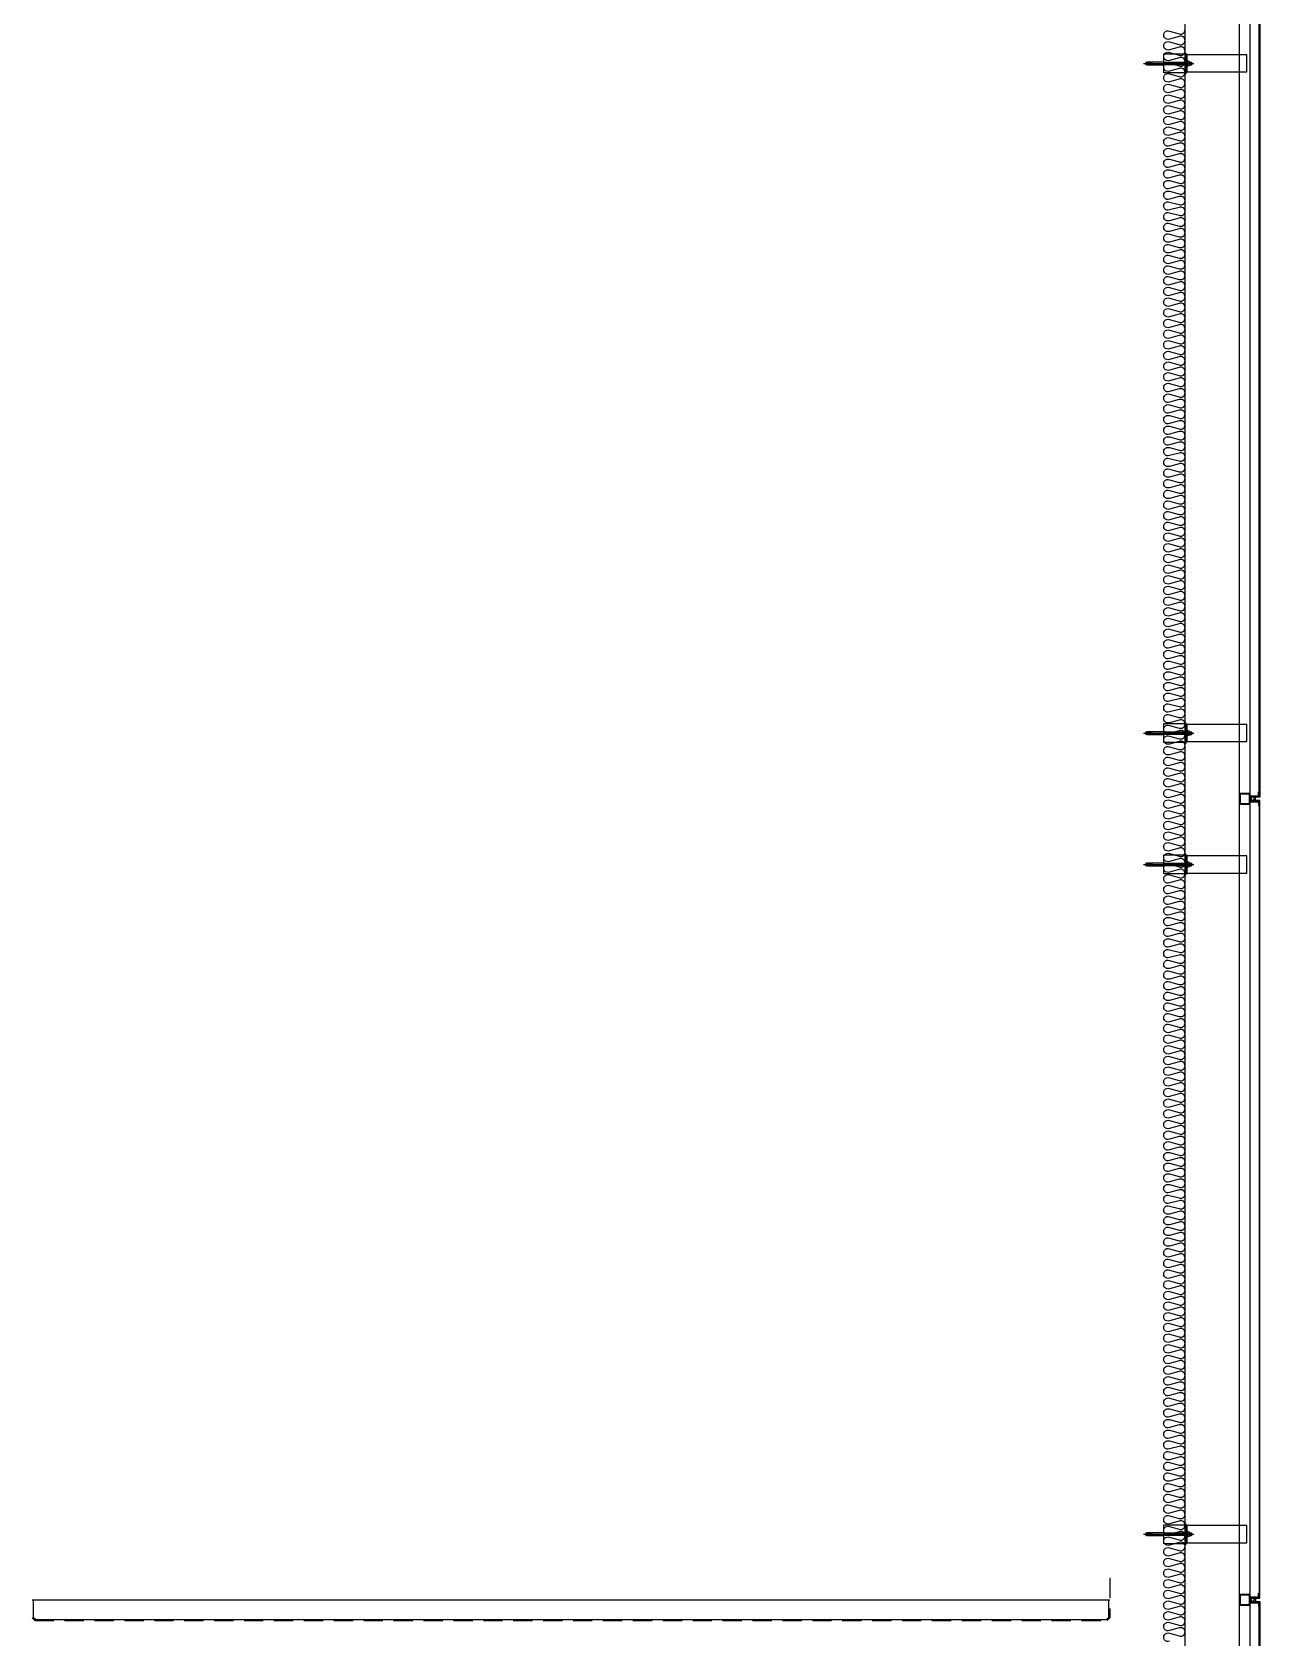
# Model space of a CAD drawing. Header units: millimetres. Extents: x 19868 to 801382, y -4805 to 85279.
# Drawn here: x 154241 to 159988, y 52501 to 60018 of the extents above; entities that cross this region are included whole.
import ezdxf

# ---------------------------------------------------------------- set-up
doc = ezdxf.new("R2010")
doc.units = ezdxf.units.MM
doc.header["$LTSCALE"] = 250
doc.linetypes.add('HID', pattern=[2.8, 1.8, -1])
for name, color, linetype in [('A-ETC-8', 8, 'Continuous'), ('A-FIN', 6, 'Continuous'), ('A-FIN-8', 8, 'Continuous'), ('A-WP', 1, 'HID'), ('ISL', 251, 'Continuous')]:
    doc.layers.add(name, color=color, linetype=linetype)

# ---------------------------------------------------------------- blocks, each defined once
blk = doc.blocks.new('A$C632c858f')
at = {"layer": 'A-ETC-8'}
blk.add_arc((-2.8, 0), 24, 341.82483, 18.17517, dxfattribs=at)
blk.add_ellipse((34, 0), major_axis=(7.59, 0), ratio=0.987937, dxfattribs=at)
blk = doc.blocks.new('A$Cae507117')
at = {"layer": 'A-ETC-8'}
for points in [[(-50, 0), (-50, -50), (0, -50), (0, 0)], [(-46.8, -3.2), (-46.8, -46.8), (-3.2, -46.8), (-3.2, -3.2)]]:
    blk.add_lwpolyline(points, close=True, dxfattribs=at)
blk = doc.blocks.new('너트 M12')
for p, q in [((-9, 0), (9, 0)), ((-9.5, -9), (-9.5, -0.5)), ((9, -9.5), (-9, -9.5)), ((0, -8.3), (0, -1.2)), ((9.5, -0.5), (9.5, -9))]:
    blk.add_line(p, q)
for centre, start, end in [((-9, -0.5), 90, 180), ((-9, -9), 180, 270), ((9, -0.5), 0, 90), ((9, -9), 270, 0)]:
    blk.add_arc(centre, 0.5, start, end)
at = {"extrusion": (0, 0, -1)}
for centre, major_axis, ratio, start_param, end_param in [((-4.8, -0.9), (-4.75, 0.31), 0.185359, -0.024388, 3.141593), ((4.8, -0.9), (4.75, 0.31), 0.185108, 3.141593, 6.30754), ((-4.8, -8.6), (4.75, 0.31), 0.187111, 0, 3.166211), ((4.8, -8.6), (-4.75, 0.31), 0.185991, 3.117121, 6.283185)]:
    blk.add_ellipse(centre, major_axis=major_axis, ratio=ratio, start_param=start_param, end_param=end_param, dxfattribs=at)
blk = doc.blocks.new('A$C5ebcaad0')
at = {"layer": 'A-ETC-8'}
for p, q in [((-449, -225), (-214, -225)), ((-439, -220.5), (-439, -229.5)), ((-437, -219), (-437.5, -219)), ((-426, -220.5), (-437, -219)), ((-431.6, -219.7), (-431.6, -221.5)), ((-431.1, -222.3), (-429.3, -223.5)), ((-415.6, -218.7), (-430.6, -218.7)), ((-421.1, -224), (-427.7, -224)), ((-426, -220.5), (-412, -220.5)), ((-420.6, -223.5), (-420.6, -223)), ((-416.6, -227), (-416.6, -223)), ((-415.6, -218.7), (-412.6, -218.7)), ((-412.6, -218.7), (-412.6, -231.2)), ((-412, -231), (-412, -219)), ((-409, -219), (-412, -219)), ((-409, -231), (-409, -219)), ((-355, -219), (-409, -219)), ((-355, -219), (-245.5, -219)), ((-234, -219), (-225.5, -219)), ((-234, -220.5), (-224, -220.5)), ((-225.5, -231), (-225.5, -219)), ((-224, -220.5), (-225.5, -219)), ((-224, -229.5), (-224, -220.5)), ((-437.5, -231), (-437, -231)), ((-437, -231), (-426, -229.5)), ((-431.6, -228.5), (-431.6, -230.2)), ((-431.1, -227.7), (-429.3, -226.5)), ((-430.6, -231.2), (-415.6, -231.2)), ((-421.1, -226), (-427.7, -226)), ((-426, -229.5), (-412, -229.5)), ((-420.6, -227), (-420.6, -226.5)), ((-415.6, -231.2), (-412.6, -231.2)), ((-412, -231), (-409, -231)), ((-409, -231), (-355, -231)), ((-245.5, -231), (-355, -231)), ((-234.2, -229.5), (-224, -229.5)), ((-234, -231), (-225.5, -231)), ((-224, -229.5), (-225.5, -231))]:
    blk.add_line(p, q, dxfattribs=at)
for points in [[(-255, -180.5), (-255, -269.5), (-355, -269.5), (-355, -180.5)], [(33.5, -185), (-251.5, -185), (-251.5, -265), (33.5, -265)], [(-251.5, -265), (-245.5, -265), (-245.5, -185), (-251.5, -185)], [(-245.5, -210), (-245.5, -240), (-243.5, -240), (-243.5, -210)]]:
    blk.add_lwpolyline(points, close=True, dxfattribs=at)
blk.add_lwpolyline([(-251.5, -177.5), (-251.5, -272.5, -0.414214), (-252.5, -273.5), (-255, -273.5), (-255, -176.5), (-252.5, -176.5, -0.414214)], format="xyb", close=True, dxfattribs=at)
for centre, radius, start, end in [((-437.5, -220.5), 1.5, 90, 180), ((-430.6, -219.7), 1, 90, 180), ((-430.6, -221.5), 1, 180, 236.30993), ((-427.7, -221), 3, 236.30993, 270), ((-421.1, -223.5), 0.5, 270, 0), ((-418.6, -223), 2, 90, 180), ((-418.6, -223), 2, 0, 90), ((-437.5, -229.5), 1.5, 180, 270), ((-430.6, -228.5), 1, 123.69007, 180), ((-430.6, -230.2), 1, 180, 270), ((-427.7, -229), 3, 90, 123.69007), ((-421.1, -226.5), 0.5, 0, 90), ((-418.6, -227), 2, 180, 270), ((-418.6, -227), 2, 270, 0)]:
    blk.add_arc(centre, radius, start, end, dxfattribs=at)
at = {"layer": 'A-ETC-8', "xscale": -1, "rotation": 90}
blk.add_blockref('너트 M12', (-243.5, -225), dxfattribs=at)

msp = doc.modelspace()

# ---------------------------------------------------------------- linework, layer by layer
at = {"layer": 'A-ETC-8'}
for p, q in [((159893.2, 51218.9), (159893.2, 76146.7)), ((159943.2, 51218.9), (159943.2, 76146.7))]:
    msp.add_line(p, q, dxfattribs=at)
for points in [[(159980.2, 56440.4), (159945.2, 56440.4), (159945.2, 56429.4), (159943.2, 56429.4), (159943.2, 56442.4), (159978.6, 56442.4, -0.226541), (159982.2, 56446.1), (159982.2, 56460.8), (159984.2, 56460.8), (159984.2, 56444.4, 0.414214)], [(159980.2, 56417.4), (159945.2, 56417.4), (159945.2, 56428.4), (159943.2, 56428.4), (159943.2, 56415.4), (159978.6, 56415.4, 0.226541), (159982.2, 56411.8), (159982.2, 56397.1), (159984.2, 56397.1), (159984.2, 56413.4, -0.414214)], [(159980.2, 52690.4), (159945.2, 52690.4), (159945.2, 52679.4), (159943.2, 52679.4), (159943.2, 52692.4), (159978.6, 52692.4, -0.226541), (159982.2, 52696.1), (159982.2, 52710.8), (159984.2, 52710.8), (159984.2, 52694.4, 0.414214)], [(159980.2, 52667.4), (159945.2, 52667.4), (159945.2, 52678.4), (159943.2, 52678.4), (159943.2, 52665.4), (159978.6, 52665.4, 0.226541), (159982.2, 52661.8), (159982.2, 52647.1), (159984.2, 52647.1), (159984.2, 52663.4, -0.414214)]]:
    msp.add_lwpolyline(points, format="xyb", close=True, dxfattribs=at)
at = {"layer": 'A-FIN'}
msp.add_line((154241.2, 52678.9), (159285.2, 52678.9), dxfattribs=at)
for points in [[(159947.2, 60167.4), (159947.2, 60171.4), (159988.2, 60171.4), (159988.2, 56436.4), (159947.2, 56436.4), (159947.2, 56440.4), (159984.2, 56440.4), (159984.2, 60167.4), (159947.2, 60167.4)], [(159947.2, 52690.4), (159947.2, 52686.4), (159988.2, 52686.4), (159988.2, 56421.4), (159947.2, 56421.4), (159947.2, 56417.4), (159984.2, 56417.4), (159984.2, 52690.4), (159947.2, 52690.4)], [(159947.2, 52667.4), (159947.2, 52671.4), (159988.2, 52671.4), (159988.2, 51193.9), (159947.2, 51193.9), (159947.2, 51197.9), (159984.2, 51197.9), (159984.2, 52667.4), (159947.2, 52667.4)]]:
    msp.add_lwpolyline(points, close=True, dxfattribs=at)
at = {"layer": 'A-FIN-8'}
for p, q in [((154246.2, 52678.9), (154246.2, 52597.1)), ((159280.2, 52678.9), (159280.2, 52597.1)), ((154256.4, 52586.9), (154246.2, 52597.1)), ((154256.4, 52586.9), (159270, 52586.9)), ((159270, 52586.9), (159280.2, 52597.1))]:
    msp.add_line(p, q, dxfattribs=at)
at = {"layer": 'A-WP', "ltscale": 0.2}
for p, q in [((154253.4, 52581.9), (154241.2, 52594.1)), ((154253.4, 52581.9), (159273.1, 52581.9)), ((159273.1, 52581.9), (159285.2, 52594.1))]:
    msp.add_line(p, q, dxfattribs=at)
at = {"layer": 'A-WP', "linetype": 'HID', "ltscale": 0.2}
msp.add_lwpolyline([(159288.2, 52778.9), (159285.2, 52778.9), (159285.2, 52594.1)], dxfattribs=at)
at = {"layer": 'ISL'}
msp.add_line((159638.2, 48708.9), (159638.2, 76128.9), dxfattribs=at)
msp.add_lwpolyline([(159565.3, 52485.2, -1.449198), (159565.3, 52522.6), (159611.1, 52510.2, 0.524856), (159638.2, 52528.9, 0.524856), (159611.1, 52547.6), (159565.3, 52535.2, -1.449198), (159565.3, 52572.6), (159611.1, 52560.2, 0.524856), (159638.2, 52578.9, 0.524856), (159611.1, 52597.6), (159565.3, 52585.2, -1.449198), (159565.3, 52622.6), (159611.1, 52610.2, 0.524856), (159638.2, 52628.9, 0.524856), (159611.1, 52647.6), (159565.3, 52635.2, -1.449198), (159565.3, 52672.6), (159611.1, 52660.2, 0.524856), (159638.2, 52678.9, 0.524856), (159611.1, 52697.6), (159565.3, 52685.2, -1.449198), (159565.3, 52722.6), (159611.1, 52710.2, 0.524856), (159638.2, 52728.9, 0.524856), (159611.1, 52747.6), (159565.3, 52735.2, -1.449198), (159565.3, 52772.6), (159611.1, 52760.2, 0.524856), (159638.2, 52778.9, 0.524856), (159611.1, 52797.6), (159565.3, 52785.2, -1.449198), (159565.3, 52822.6), (159611.1, 52810.2, 0.524856), (159638.2, 52828.9, 0.524856), (159611.1, 52847.6), (159565.3, 52835.2, -1.449198), (159565.3, 52872.6), (159611.1, 52860.2, 0.524856), (159638.2, 52878.9, 0.524856), (159611.1, 52897.6), (159565.3, 52885.2, -1.449198), (159565.3, 52922.6), (159611.1, 52910.2, 0.524856), (159638.2, 52928.9, 0.524856), (159611.1, 52947.6), (159565.3, 52935.2, -1.449198), (159565.3, 52972.6), (159611.1, 52960.2, 0.524856), (159638.2, 52978.9, 0.524856), (159611.1, 52997.6), (159565.3, 52985.2, -1.449198), (159565.3, 53022.6), (159611.1, 53010.2, 0.524856), (159638.2, 53028.9, 0.524856), (159611.1, 53047.6), (159565.3, 53035.2, -1.449198), (159565.3, 53072.6), (159611.1, 53060.2, 0.524856), (159638.2, 53078.9, 0.524856), (159611.1, 53097.6), (159565.3, 53085.2, -1.449198), (159565.3, 53122.6), (159611.1, 53110.2, 0.524856), (159638.2, 53128.9, 0.524856), (159611.1, 53147.6), (159565.3, 53135.2, -1.449198), (159565.3, 53172.6), (159611.1, 53160.2, 0.524856), (159638.2, 53178.9, 0.524856), (159611.1, 53197.6), (159565.3, 53185.2, -1.449198), (159565.3, 53222.6), (159611.1, 53210.2, 0.524856), (159638.2, 53228.9, 0.524856), (159611.1, 53247.6), (159565.3, 53235.2, -1.449198), (159565.3, 53272.6), (159611.1, 53260.2, 0.524856), (159638.2, 53278.9, 0.524856), (159611.1, 53297.6), (159565.3, 53285.2, -1.449198), (159565.3, 53322.6), (159611.1, 53310.2, 0.524856), (159638.2, 53328.9, 0.524856), (159611.1, 53347.6), (159565.3, 53335.2, -1.449198), (159565.3, 53372.6), (159611.1, 53360.2, 0.524856), (159638.2, 53378.9, 0.524856), (159611.1, 53397.6), (159565.3, 53385.2, -1.449198), (159565.3, 53422.6), (159611.1, 53410.2, 0.524856), (159638.2, 53428.9, 0.524856), (159611.1, 53447.6), (159565.3, 53435.2, -1.449198), (159565.3, 53472.6), (159611.1, 53460.2, 0.524856), (159638.2, 53478.9, 0.524856), (159611.1, 53497.6), (159565.3, 53485.2, -1.449198), (159565.3, 53522.6), (159611.1, 53510.2, 0.524856), (159638.2, 53528.9, 0.524856), (159611.1, 53547.6), (159565.3, 53535.2, -1.449198), (159565.3, 53572.6), (159611.1, 53560.2, 0.524856), (159638.2, 53578.9, 0.524856), (159611.1, 53597.6), (159565.3, 53585.2, -1.449198), (159565.3, 53622.6), (159611.1, 53610.2, 0.524856), (159638.2, 53628.9, 0.524856), (159611.1, 53647.6), (159565.3, 53635.2, -1.449198), (159565.3, 53672.6), (159611.1, 53660.2, 0.524856), (159638.2, 53678.9, 0.524856), (159611.1, 53697.6), (159565.3, 53685.2, -1.449198), (159565.3, 53722.6), (159611.1, 53710.2, 0.524856), (159638.2, 53728.9, 0.524856), (159611.1, 53747.6), (159565.3, 53735.2, -1.449198), (159565.3, 53772.6), (159611.1, 53760.2, 0.524856), (159638.2, 53778.9, 0.524856), (159611.1, 53797.6), (159565.3, 53785.2, -1.449198), (159565.3, 53822.6), (159611.1, 53810.2, 0.524856), (159638.2, 53828.9, 0.524856), (159611.1, 53847.6), (159565.3, 53835.2, -1.449198), (159565.3, 53872.6), (159611.1, 53860.2, 0.524856), (159638.2, 53878.9, 0.524856), (159611.1, 53897.6), (159565.3, 53885.2, -1.449198), (159565.3, 53922.6), (159611.1, 53910.2, 0.524856), (159638.2, 53928.9, 0.524856), (159611.1, 53947.6), (159565.3, 53935.2, -1.449198), (159565.3, 53972.6), (159611.1, 53960.2, 0.524856), (159638.2, 53978.9, 0.524856), (159611.1, 53997.6), (159565.3, 53985.2, -1.449198), (159565.3, 54022.6), (159611.1, 54010.2, 0.524856), (159638.2, 54028.9, 0.524856), (159611.1, 54047.6), (159565.3, 54035.2, -1.449198), (159565.3, 54072.6), (159611.1, 54060.2, 0.524856), (159638.2, 54078.9, 0.524856), (159611.1, 54097.6), (159565.3, 54085.2, -1.449198), (159565.3, 54122.6), (159611.1, 54110.2, 0.524856), (159638.2, 54128.9, 0.524856), (159611.1, 54147.6), (159565.3, 54135.2, -1.449198), (159565.3, 54172.6), (159611.1, 54160.2, 0.524856), (159638.2, 54178.9, 0.524856), (159611.1, 54197.6), (159565.3, 54185.2, -1.449198), (159565.3, 54222.6), (159611.1, 54210.2, 0.524856), (159638.2, 54228.9, 0.524856), (159611.1, 54247.6), (159565.3, 54235.2, -1.449198), (159565.3, 54272.6), (159611.1, 54260.2, 0.524856), (159638.2, 54278.9, 0.524856), (159611.1, 54297.6), (159565.3, 54285.2, -1.449198), (159565.3, 54322.6), (159611.1, 54310.2, 0.524856), (159638.2, 54328.9, 0.524856), (159611.1, 54347.6), (159565.3, 54335.2, -1.449198), (159565.3, 54372.6), (159611.1, 54360.2, 0.524856), (159638.2, 54378.9, 0.524856), (159611.1, 54397.6), (159565.3, 54385.2, -1.449198), (159565.3, 54422.6), (159611.1, 54410.2, 0.524856), (159638.2, 54428.9, 0.524856), (159611.1, 54447.6), (159565.3, 54435.2, -1.449198), (159565.3, 54472.6), (159611.1, 54460.2, 0.524856), (159638.2, 54478.9, 0.524856), (159611.1, 54497.6), (159565.3, 54485.2, -1.449198), (159565.3, 54522.6), (159611.1, 54510.2, 0.524856), (159638.2, 54528.9, 0.524856), (159611.1, 54547.6), (159565.3, 54535.2, -1.449198), (159565.3, 54572.6), (159611.1, 54560.2, 0.524856), (159638.2, 54578.9, 0.524856), (159611.1, 54597.6), (159565.3, 54585.2, -1.449198), (159565.3, 54622.6), (159611.1, 54610.2, 0.524856), (159638.2, 54628.9, 0.524856), (159611.1, 54647.6), (159565.3, 54635.2, -1.449198), (159565.3, 54672.6), (159611.1, 54660.2, 0.524856), (159638.2, 54678.9, 0.524856), (159611.1, 54697.6), (159565.3, 54685.2, -1.449198), (159565.3, 54722.6), (159611.1, 54710.2, 0.524856), (159638.2, 54728.9, 0.524856), (159611.1, 54747.6), (159565.3, 54735.2, -1.449198), (159565.3, 54772.6), (159611.1, 54760.2, 0.524856), (159638.2, 54778.9, 0.524856), (159611.1, 54797.6), (159565.3, 54785.2, -1.449198), (159565.3, 54822.6), (159611.1, 54810.2, 0.524856), (159638.2, 54828.9, 0.524856), (159611.1, 54847.6), (159565.3, 54835.2, -1.449198), (159565.3, 54872.6), (159611.1, 54860.2, 0.524856), (159638.2, 54878.9, 0.524856), (159611.1, 54897.6), (159565.3, 54885.2, -1.449198), (159565.3, 54922.6), (159611.1, 54910.2, 0.524856), (159638.2, 54928.9, 0.524856), (159611.1, 54947.6), (159565.3, 54935.2, -1.449198), (159565.3, 54972.6), (159611.1, 54960.2, 0.524856), (159638.2, 54978.9, 0.524856), (159611.1, 54997.6), (159565.3, 54985.2, -1.449198), (159565.3, 55022.6), (159611.1, 55010.2, 0.524856), (159638.2, 55028.9, 0.524856), (159611.1, 55047.6), (159565.3, 55035.2, -1.449198), (159565.3, 55072.6), (159611.1, 55060.2, 0.524856), (159638.2, 55078.9, 0.524856), (159611.1, 55097.6), (159565.3, 55085.2, -1.449198), (159565.3, 55122.6), (159611.1, 55110.2, 0.524856), (159638.2, 55128.9, 0.524856), (159611.1, 55147.6), (159565.3, 55135.2, -1.449198), (159565.3, 55172.6), (159611.1, 55160.2, 0.524856), (159638.2, 55178.9, 0.524856), (159611.1, 55197.6), (159565.3, 55185.2, -1.449198), (159565.3, 55222.6), (159611.1, 55210.2, 0.524856), (159638.2, 55228.9, 0.524856), (159611.1, 55247.6), (159565.3, 55235.2, -1.449198), (159565.3, 55272.6), (159611.1, 55260.2, 0.524856), (159638.2, 55278.9, 0.524856), (159611.1, 55297.6), (159565.3, 55285.2, -1.449198), (159565.3, 55322.6), (159611.1, 55310.2, 0.524856), (159638.2, 55328.9, 0.524856), (159611.1, 55347.6), (159565.3, 55335.2, -1.449198), (159565.3, 55372.6), (159611.1, 55360.2, 0.524856), (159638.2, 55378.9, 0.524856), (159611.1, 55397.6), (159565.3, 55385.2, -1.449198), (159565.3, 55422.6), (159611.1, 55410.2, 0.524856), (159638.2, 55428.9, 0.524856), (159611.1, 55447.6), (159565.3, 55435.2, -1.449198), (159565.3, 55472.6), (159611.1, 55460.2, 0.524856), (159638.2, 55478.9, 0.524856), (159611.1, 55497.6), (159565.3, 55485.2, -1.449198), (159565.3, 55522.6), (159611.1, 55510.2, 0.524856), (159638.2, 55528.9, 0.524856), (159611.1, 55547.6), (159565.3, 55535.2, -1.449198), (159565.3, 55572.6), (159611.1, 55560.2, 0.524856), (159638.2, 55578.9, 0.524856), (159611.1, 55597.6), (159565.3, 55585.2, -1.449198), (159565.3, 55622.6), (159611.1, 55610.2, 0.524856), (159638.2, 55628.9, 0.524856), (159611.1, 55647.6), (159565.3, 55635.2, -1.449198), (159565.3, 55672.6), (159611.1, 55660.2, 0.524856), (159638.2, 55678.9, 0.524856), (159611.1, 55697.6), (159565.3, 55685.2, -1.449198), (159565.3, 55722.6), (159611.1, 55710.2, 0.524856), (159638.2, 55728.9, 0.524856), (159611.1, 55747.6), (159565.3, 55735.2, -1.449198), (159565.3, 55772.6), (159611.1, 55760.2, 0.524856), (159638.2, 55778.9, 0.524856), (159611.1, 55797.6), (159565.3, 55785.2, -1.449198), (159565.3, 55822.6), (159611.1, 55810.2, 0.524856), (159638.2, 55828.9, 0.524856), (159611.1, 55847.6), (159565.3, 55835.2, -1.449198), (159565.3, 55872.6), (159611.1, 55860.2, 0.524856), (159638.2, 55878.9, 0.524856), (159611.1, 55897.6), (159565.3, 55885.2, -1.449198), (159565.3, 55922.6), (159611.1, 55910.2, 0.524856), (159638.2, 55928.9, 0.524856), (159611.1, 55947.6), (159565.3, 55935.2, -1.449198), (159565.3, 55972.6), (159611.1, 55960.2, 0.524856), (159638.2, 55978.9, 0.524856), (159611.1, 55997.6), (159565.3, 55985.2, -1.449198), (159565.3, 56022.6), (159611.1, 56010.2, 0.524856), (159638.2, 56028.9, 0.524856), (159611.1, 56047.6), (159565.3, 56035.2, -1.449198), (159565.3, 56072.6), (159611.1, 56060.2, 0.524856), (159638.2, 56078.9, 0.524856), (159611.1, 56097.6), (159565.3, 56085.2, -1.449198), (159565.3, 56122.6), (159611.1, 56110.2, 0.524856), (159638.2, 56128.9, 0.524856), (159611.1, 56147.6), (159565.3, 56135.2, -1.449198), (159565.3, 56172.6), (159611.1, 56160.2, 0.524856), (159638.2, 56178.9, 0.524856), (159611.1, 56197.6), (159565.3, 56185.2, -1.449198), (159565.3, 56222.6), (159611.1, 56210.2, 0.524856), (159638.2, 56228.9, 0.524856), (159611.1, 56247.6), (159565.3, 56235.2, -1.449198), (159565.3, 56272.6), (159611.1, 56260.2, 0.524856), (159638.2, 56278.9, 0.524856), (159611.1, 56297.6), (159565.3, 56285.2, -1.449198), (159565.3, 56322.6), (159611.1, 56310.2, 0.524856), (159638.2, 56328.9, 0.524856), (159611.1, 56347.6), (159565.3, 56335.2, -1.449198), (159565.3, 56372.6), (159611.1, 56360.2, 0.524856), (159638.2, 56378.9, 0.524856), (159611.1, 56397.6), (159565.3, 56385.2, -1.449198), (159565.3, 56422.6), (159611.1, 56410.2, 0.524856), (159638.2, 56428.9, 0.524856), (159611.1, 56447.6), (159565.3, 56435.2, -1.449198), (159565.3, 56472.6), (159611.1, 56460.2, 0.524856), (159638.2, 56478.9, 0.524856), (159611.1, 56497.6), (159565.3, 56485.2, -1.449198), (159565.3, 56522.6), (159611.1, 56510.2, 0.524856), (159638.2, 56528.9, 0.524856), (159611.1, 56547.6), (159565.3, 56535.2, -1.449198), (159565.3, 56572.6), (159611.1, 56560.2, 0.524856), (159638.2, 56578.9, 0.524856), (159611.1, 56597.6), (159565.3, 56585.2, -1.449198), (159565.3, 56622.6), (159611.1, 56610.2, 0.524856), (159638.2, 56628.9, 0.524856), (159611.1, 56647.6), (159565.3, 56635.2, -1.449198), (159565.3, 56672.6), (159611.1, 56660.2, 0.524856), (159638.2, 56678.9, 0.524856), (159611.1, 56697.6), (159565.3, 56685.2, -1.449198), (159565.3, 56722.6), (159611.1, 56710.2, 0.524856), (159638.2, 56728.9, 0.524856), (159611.1, 56747.6), (159565.3, 56735.2, -1.449198), (159565.3, 56772.6), (159611.1, 56760.2, 0.524856), (159638.2, 56778.9, 0.524856), (159611.1, 56797.6), (159565.3, 56785.2, -1.449198), (159565.3, 56822.6), (159611.1, 56810.2, 0.524856), (159638.2, 56828.9, 0.524856), (159611.1, 56847.6), (159565.3, 56835.2, -1.449198), (159565.3, 56872.6), (159611.1, 56860.2, 0.524856), (159638.2, 56878.9, 0.524856), (159611.1, 56897.6), (159565.3, 56885.2, -1.449198), (159565.3, 56922.6), (159611.1, 56910.2, 0.524856), (159638.2, 56928.9, 0.524856), (159611.1, 56947.6), (159565.3, 56935.2, -1.449198), (159565.3, 56972.6), (159611.1, 56960.2, 0.524856), (159638.2, 56978.9, 0.524856), (159611.1, 56997.6), (159565.3, 56985.2, -1.449198), (159565.3, 57022.6), (159611.1, 57010.2, 0.524856), (159638.2, 57028.9, 0.524856), (159611.1, 57047.6), (159565.3, 57035.2, -1.449198), (159565.3, 57072.6), (159611.1, 57060.2, 0.524856), (159638.2, 57078.9, 0.524856), (159611.1, 57097.6), (159565.3, 57085.2, -1.449198), (159565.3, 57122.6), (159611.1, 57110.2, 0.524856), (159638.2, 57128.9, 0.524856), (159611.1, 57147.6), (159565.3, 57135.2, -1.449198), (159565.3, 57172.6), (159611.1, 57160.2, 0.524856), (159638.2, 57178.9, 0.524856), (159611.1, 57197.6), (159565.3, 57185.2, -1.449198), (159565.3, 57222.6), (159611.1, 57210.2, 0.524856), (159638.2, 57228.9, 0.524856), (159611.1, 57247.6), (159565.3, 57235.2, -1.449198), (159565.3, 57272.6), (159611.1, 57260.2, 0.524856), (159638.2, 57278.9, 0.524856), (159611.1, 57297.6), (159565.3, 57285.2, -1.449198), (159565.3, 57322.6), (159611.1, 57310.2, 0.524856), (159638.2, 57328.9, 0.524856), (159611.1, 57347.6), (159565.3, 57335.2, -1.449198), (159565.3, 57372.6), (159611.1, 57360.2, 0.524856), (159638.2, 57378.9, 0.524856), (159611.1, 57397.6), (159565.3, 57385.2, -1.449198), (159565.3, 57422.6), (159611.1, 57410.2, 0.524856), (159638.2, 57428.9, 0.524856), (159611.1, 57447.6), (159565.3, 57435.2, -1.449198), (159565.3, 57472.6), (159611.1, 57460.2, 0.524856), (159638.2, 57478.9, 0.524856), (159611.1, 57497.6), (159565.3, 57485.2, -1.449198), (159565.3, 57522.6), (159611.1, 57510.2, 0.524856), (159638.2, 57528.9, 0.524856), (159611.1, 57547.6), (159565.3, 57535.2, -1.449198), (159565.3, 57572.6), (159611.1, 57560.2, 0.524856), (159638.2, 57578.9, 0.524856), (159611.1, 57597.6), (159565.3, 57585.2, -1.449198), (159565.3, 57622.6), (159611.1, 57610.2, 0.524856), (159638.2, 57628.9, 0.524856), (159611.1, 57647.6), (159565.3, 57635.2, -1.449198), (159565.3, 57672.6), (159611.1, 57660.2, 0.524856), (159638.2, 57678.9, 0.524856), (159611.1, 57697.6), (159565.3, 57685.2, -1.449198), (159565.3, 57722.6), (159611.1, 57710.2, 0.524856), (159638.2, 57728.9, 0.524856), (159611.1, 57747.6), (159565.3, 57735.2, -1.449198), (159565.3, 57772.6), (159611.1, 57760.2, 0.524856), (159638.2, 57778.9, 0.524856), (159611.1, 57797.6), (159565.3, 57785.2, -1.449198), (159565.3, 57822.6), (159611.1, 57810.2, 0.524856), (159638.2, 57828.9, 0.524856), (159611.1, 57847.6), (159565.3, 57835.2, -1.449198), (159565.3, 57872.6), (159611.1, 57860.2, 0.524856), (159638.2, 57878.9, 0.524856), (159611.1, 57897.6), (159565.3, 57885.2, -1.449198), (159565.3, 57922.6), (159611.1, 57910.2, 0.524856), (159638.2, 57928.9, 0.524856), (159611.1, 57947.6), (159565.3, 57935.2, -1.449198), (159565.3, 57972.6), (159611.1, 57960.2, 0.524856), (159638.2, 57978.9, 0.524856), (159611.1, 57997.6), (159565.3, 57985.2, -1.449198), (159565.3, 58022.6), (159611.1, 58010.2, 0.524856), (159638.2, 58028.9, 0.524856), (159611.1, 58047.6), (159565.3, 58035.2, -1.449198), (159565.3, 58072.6), (159611.1, 58060.2, 0.524856), (159638.2, 58078.9, 0.524856), (159611.1, 58097.6), (159565.3, 58085.2, -1.449198), (159565.3, 58122.6), (159611.1, 58110.2, 0.524856), (159638.2, 58128.9, 0.524856), (159611.1, 58147.6), (159565.3, 58135.2, -1.449198), (159565.3, 58172.6), (159611.1, 58160.2, 0.524856), (159638.2, 58178.9, 0.524856), (159611.1, 58197.6), (159565.3, 58185.2, -1.449198), (159565.3, 58222.6), (159611.1, 58210.2, 0.524856), (159638.2, 58228.9, 0.524856), (159611.1, 58247.6), (159565.3, 58235.2, -1.449198), (159565.3, 58272.6), (159611.1, 58260.2, 0.524856), (159638.2, 58278.9, 0.524856), (159611.1, 58297.6), (159565.3, 58285.2, -1.449198), (159565.3, 58322.6), (159611.1, 58310.2, 0.524856), (159638.2, 58328.9, 0.524856), (159611.1, 58347.6), (159565.3, 58335.2, -1.449198), (159565.3, 58372.6), (159611.1, 58360.2, 0.524856), (159638.2, 58378.9, 0.524856), (159611.1, 58397.6), (159565.3, 58385.2, -1.449198), (159565.3, 58422.6), (159611.1, 58410.2, 0.524856), (159638.2, 58428.9, 0.524856), (159611.1, 58447.6), (159565.3, 58435.2, -1.449198), (159565.3, 58472.6), (159611.1, 58460.2, 0.524856), (159638.2, 58478.9, 0.524856), (159611.1, 58497.6), (159565.3, 58485.2, -1.449198), (159565.3, 58522.6), (159611.1, 58510.2, 0.524856), (159638.2, 58528.9, 0.524856), (159611.1, 58547.6), (159565.3, 58535.2, -1.449198), (159565.3, 58572.6), (159611.1, 58560.2, 0.524856), (159638.2, 58578.9, 0.524856), (159611.1, 58597.6), (159565.3, 58585.2, -1.449198), (159565.3, 58622.6), (159611.1, 58610.2, 0.524856), (159638.2, 58628.9, 0.524856), (159611.1, 58647.6), (159565.3, 58635.2, -1.449198), (159565.3, 58672.6), (159611.1, 58660.2, 0.524856), (159638.2, 58678.9, 0.524856), (159611.1, 58697.6), (159565.3, 58685.2, -1.449198), (159565.3, 58722.6), (159611.1, 58710.2, 0.524856), (159638.2, 58728.9, 0.524856), (159611.1, 58747.6), (159565.3, 58735.2, -1.449198), (159565.3, 58772.6), (159611.1, 58760.2, 0.524856), (159638.2, 58778.9, 0.524856), (159611.1, 58797.6), (159565.3, 58785.2, -1.449198), (159565.3, 58822.6), (159611.1, 58810.2, 0.524856), (159638.2, 58828.9, 0.524856), (159611.1, 58847.6), (159565.3, 58835.2, -1.449198), (159565.3, 58872.6), (159611.1, 58860.2, 0.524856), (159638.2, 58878.9, 0.524856), (159611.1, 58897.6), (159565.3, 58885.2, -1.449198), (159565.3, 58922.6), (159611.1, 58910.2, 0.524856), (159638.2, 58928.9, 0.524856), (159611.1, 58947.6), (159565.3, 58935.2, -1.449198), (159565.3, 58972.6), (159611.1, 58960.2, 0.524856), (159638.2, 58978.9, 0.524856), (159611.1, 58997.6), (159565.3, 58985.2, -1.449198), (159565.3, 59022.6), (159611.1, 59010.2, 0.524856), (159638.2, 59028.9, 0.524856), (159611.1, 59047.6), (159565.3, 59035.2, -1.449198), (159565.3, 59072.6), (159611.1, 59060.2, 0.524856), (159638.2, 59078.9, 0.524856), (159611.1, 59097.6), (159565.3, 59085.2, -1.449198), (159565.3, 59122.6), (159611.1, 59110.2, 0.524856), (159638.2, 59128.9, 0.524856), (159611.1, 59147.6), (159565.3, 59135.2, -1.449198), (159565.3, 59172.6), (159611.1, 59160.2, 0.524856), (159638.2, 59178.9, 0.524856), (159611.1, 59197.6), (159565.3, 59185.2, -1.449198), (159565.3, 59222.6), (159611.1, 59210.2, 0.524856), (159638.2, 59228.9, 0.524856), (159611.1, 59247.6), (159565.3, 59235.2, -1.449198), (159565.3, 59272.6), (159611.1, 59260.2, 0.524856), (159638.2, 59278.9, 0.524856), (159611.1, 59297.6), (159565.3, 59285.2, -1.449198), (159565.3, 59322.6), (159611.1, 59310.2, 0.524856), (159638.2, 59328.9, 0.524856), (159611.1, 59347.6), (159565.3, 59335.2, -1.449198), (159565.3, 59372.6), (159611.1, 59360.2, 0.524856), (159638.2, 59378.9, 0.524856), (159611.1, 59397.6), (159565.3, 59385.2, -1.449198), (159565.3, 59422.6), (159611.1, 59410.2, 0.524856), (159638.2, 59428.9, 0.524856), (159611.1, 59447.6), (159565.3, 59435.2, -1.449198), (159565.3, 59472.6), (159611.1, 59460.2, 0.524856), (159638.2, 59478.9, 0.524856), (159611.1, 59497.6), (159565.3, 59485.2, -1.449198), (159565.3, 59522.6), (159611.1, 59510.2, 0.524856), (159638.2, 59528.9, 0.524856), (159611.1, 59547.6), (159565.3, 59535.2, -1.449198), (159565.3, 59572.6), (159611.1, 59560.2, 0.524856), (159638.2, 59578.9, 0.524856), (159611.1, 59597.6), (159565.3, 59585.2, -1.449198), (159565.3, 59622.6), (159611.1, 59610.2, 0.524856), (159638.2, 59628.9, 0.524856), (159611.1, 59647.6), (159565.3, 59635.2, -1.449198), (159565.3, 59672.6), (159611.1, 59660.2, 0.524856), (159638.2, 59678.9, 0.524856), (159611.1, 59697.6), (159565.3, 59685.2, -1.449198), (159565.3, 59722.6), (159611.1, 59710.2, 0.524856), (159638.2, 59728.9, 0.524856), (159611.1, 59747.6), (159565.3, 59735.2, -1.449198), (159565.3, 59772.6), (159611.1, 59760.2, 0.524856), (159638.2, 59778.9, 0.524856), (159611.1, 59797.6), (159565.3, 59785.2, -1.449198), (159565.3, 59822.6), (159611.1, 59810.2, 0.524856), (159638.2, 59828.9, 0.524856), (159611.1, 59847.6), (159565.3, 59835.2, -1.449198), (159565.3, 59872.6), (159611.1, 59860.2, 0.524856), (159638.2, 59878.9, 0.524856), (159611.1, 59897.6), (159565.3, 59885.2, -1.449198), (159565.3, 59922.6), (159611.1, 59910.2, 0.524856), (159638.2, 59928.9, 0.524856), (159611.1, 59947.6), (159565.3, 59935.2, -1.449198), (159565.3, 59972.6), (159611.1, 59960.2, 0.524856), (159638.2, 59978.9, 0.524856), (159611.1, 59997.6), (159565.3, 59985.2, -1.449198), (159565.3, 60022.6), (159611.1, 60010.2, 0.524856), (159638.2, 60028.9, 0.524856)], format="xyb", dxfattribs=at)

# ---------------------------------------------------------------- block references
at = {"layer": 'A-ETC-8'}
for p in [(159893.2, 60096.4), (159893.2, 56961.4), (159893.2, 56346.4), (159893.2, 53211.4)]:
    msp.add_blockref('A$C5ebcaad0', p, dxfattribs=at)
at = {"layer": 'A-ETC-8', "rotation": 180}
for name, p in [('A$Cae507117', (159893.2, 56403.9)), ('A$Cae507117', (159893.2, 52653.9)), ('A$C632c858f', (159988.2, 52678.9))]:
    msp.add_blockref(name, p, dxfattribs=at)
at = {"layer": 'A-ETC-8', "xscale": -1}
msp.add_blockref('A$C632c858f', (159988.2, 56428.9), dxfattribs=at)

doc.saveas('drawing.dxf')
